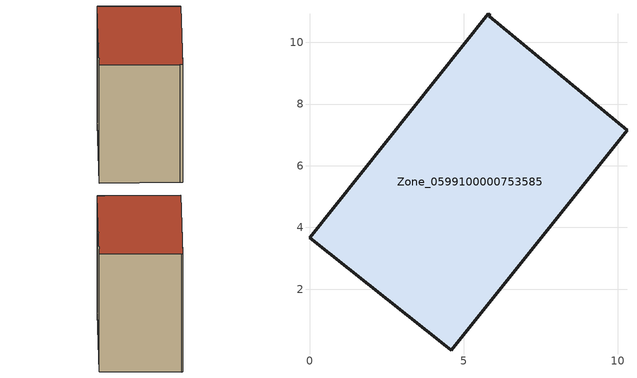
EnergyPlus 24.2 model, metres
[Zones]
Zone_0599100000753585
 floor ground (C_G): 4.44,0.15 0,3.66 5.8,10.93 5.86,10.88 5.82,10.84 10.29,7.15 4.6,0.02 z0.52
 wall outside (C_F): 4.6,0.02 10.29,7.15 5.82,10.84 5.86,10.88 5.8,10.93 0,3.66 4.44,0.15 4.6,0.02 z0.52:9.78
 roof outside (C_R): 0,3.66 4.44,0.15 4.6,0.02 10.29,7.15 5.82,10.84 5.86,10.88 5.8,10.93 z9.78
[BUILDING]
Pand.0599100000753585: North Axis=0; Terrain=City; Loads Convergence Tolerance Value=0.04; Temperature Convergence Tolerance Value=0.4; Solar Distribution=FullExterior; Maximum Number of Warmup Days=25; Minimum Number of Warmup Days=1
[Site:Location]
Rotterdam.The.Hague.AP_ZH_NLD Design_Conditions: Latitude=51.96; Longitude=4.45; Time Zone=1; Elevation=-4.5
[SITE:GROUNDTEMPERATURE:BUILDINGSURFACE]
18, 18, 18, 18, 18, 18, 18, 18, 18, 18, 18, 18
[MATERIAL] Thermal Absorptance=0.9; Solar Absorptance=0.7; Visible Absorptance=0.7
Name | Roughness | Thickness | Conductivity | Density | Specific Heat
G.TC.2006-2014 | MediumSmooth | 0.15 | 0.06 | 540 | 1210
F.TC.2006-2014 | Rough | 0.3 | 0.12 | 1920 | 840
R.TC.2006-2014 | MediumRough | 0.2 | 0.08 | 1500 | 1000
[CONSTRUCTION]
C_G: G.TC.2006-2014
C_F: F.TC.2006-2014
C_R: R.TC.2006-2014
[ZONE]
Zone_0599100000753585: Type=1; Multiplier=1; Ceiling Height=Autocalculate; Volume=Autocalculate; Floor Area=autocalculate; Part of Total Floor Area=Yes
[ZONEINFILTRATION:DESIGNFLOWRATE]
Infil_Zone_0599100000753585: Zone or ZoneList or Space or SpaceList=Zone_0599100000753585; Schedule=AlwaysOn; Design Flow Rate Calculation Method=Flow/Area; Flow Rate per Floor Area=0.0015; Constant Term Coefficient=1; Temperature Term Coefficient=0; Velocity Term Coefficient=0; Velocity Squared Term Coefficient=0
[HVACTEMPLATE:ZONE:IDEALLOADSAIRSYSTEM]
Zone_0599100000753585: Maximum Heating Supply Air Temperature=50; Minimum Cooling Supply Air Temperature=13; Maximum Heating Supply Air Humidity Ratio=0.0156; Minimum Cooling Supply Air Humidity Ratio=0.0077; Heating Limit=NoLimit; Cooling Limit=NoLimit; Dehumidification Control Type=ConstantSensibleHeatRatio; Cooling Sensible Heat Ratio=0.7; Dehumidification Setpoint=60; Humidification Control Type=None; Humidification Setpoint=30; Outdoor Air Method=None; Outdoor Air Flow Rate per Person=0.00944; Outdoor Air Flow Rate per Zone Floor Area=0; Outdoor Air Flow Rate per Zone=0; Demand Controlled Ventilation Type=None; Outdoor Air Economizer Type=NoEconomizer; Heat Recovery Type=None; Sensible Heat Recovery Effectiveness=0.7; Latent Heat Recovery Effectiveness=0.65
[ZONECONTROL:THERMOSTAT]
ThermostatControl_Zone_0599100000753585: Zone or ZoneList=Zone_0599100000753585; Control Type Schedule=DualSetpointControlType; Control 1=Thermostat_Zone_0599100000753585; Temperature Difference Between Cutout And Setpoint=0
[THERMOSTATSETPOINT:DUALSETPOINT]
Thermostat_Zone_0599100000753585: Heating Setpoint Temperature Schedule=HeatingSetpoint_Zone_0599100000753585; Cooling Setpoint Temperature Schedule=CoolingSetpoint_Zone_0599100000753585
[SCHEDULE:COMPACT]
HeatingSetpoint_Zone_0599100000753585: Through: 12/31, For: AllDays, Until: 24:00, 21
CoolingSetpoint_Zone_0599100000753585: Through: 12/31, For: AllDays, Until: 24:00, 24
DualSetpointControlType: Through: 12/31, For: AllDays, Until: 24:00, 4
AlwaysOn: Through: 12/31, For: AllDays, Until: 24:00, 1
